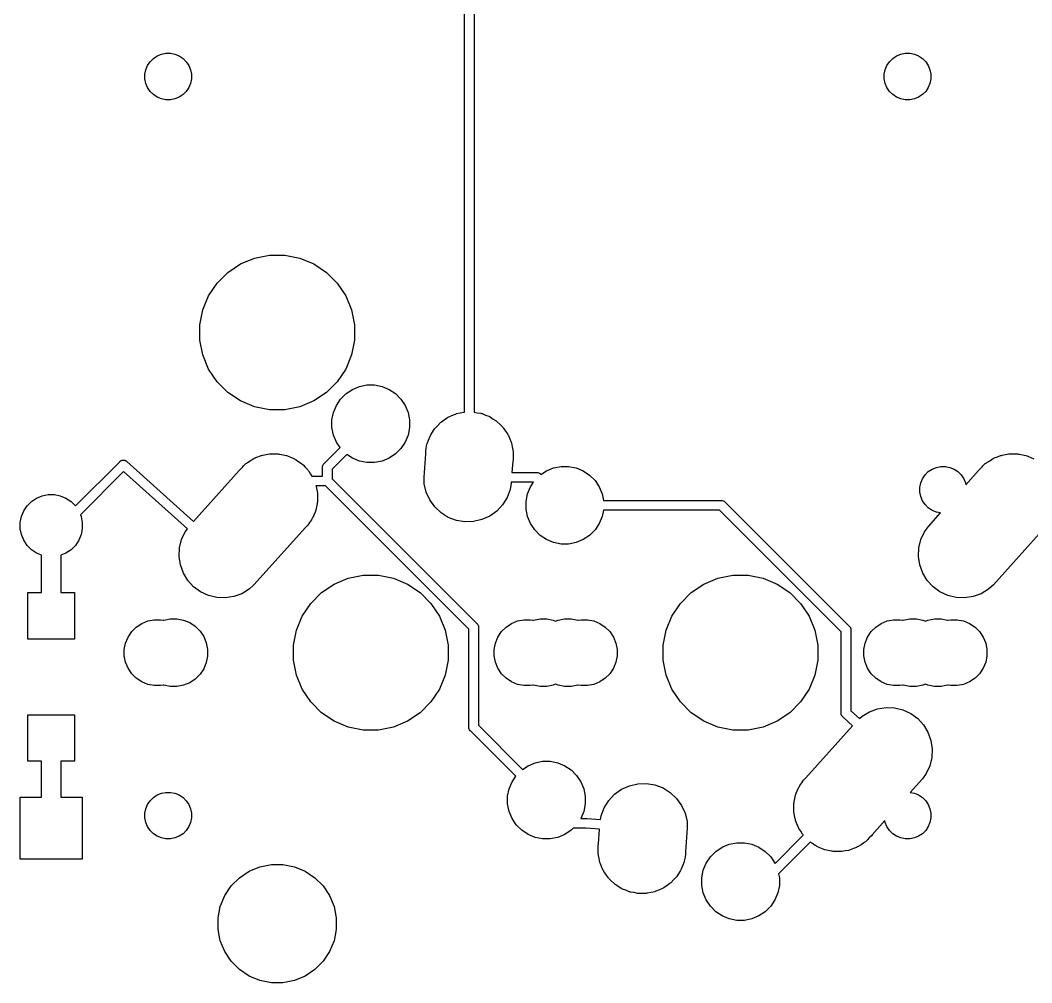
# Model space of a CAD drawing. Extents: x 53 to 306, y -113 to -54.
# Drawn here: x 148.13 to 174.19, y -113.28 to -88.47 of the extents above; entities that cross this region are included whole.
import ezdxf

# ---------------------------------------------------------------- set-up
doc = ezdxf.new("R2010")
doc.units = 0
doc.layers.add('BLACK', color=7, linetype='CONTINUOUS')

msp = doc.modelspace()

# ---------------------------------------------------------------- linework, layer by layer
at = {"layer": 'BLACK', "linetype": 'CONTINUOUS'}
for p, q in [((159.827, -82.8654), (159.827, -98.5728)), ((159.577, -98.5728), (159.577, -82.9111)), ((151.658, -89.3933), (151.767, -89.3481)), ((151.767, -89.3481), (151.883, -89.325)), ((151.883, -89.325), (152.001, -89.325)), ((152.001, -89.325), (152.117, -89.3481)), ((152.117, -89.3481), (152.226, -89.3933)), ((170.708, -89.3933), (170.817, -89.3481)), ((170.817, -89.3481), (170.933, -89.325)), ((170.933, -89.325), (171.051, -89.325)), ((171.051, -89.325), (171.167, -89.3481)), ((171.167, -89.3481), (171.276, -89.3933)), ((151.365, -89.75), (151.41, -89.6408)), ((151.41, -89.6408), (151.476, -89.5425)), ((151.476, -89.5425), (151.56, -89.459)), ((151.56, -89.459), (151.658, -89.3933)), ((152.226, -89.3933), (152.324, -89.459)), ((152.324, -89.459), (152.408, -89.5425)), ((152.408, -89.5425), (152.474, -89.6408)), ((152.474, -89.6408), (152.519, -89.75)), ((170.415, -89.75), (170.46, -89.6408)), ((170.46, -89.6408), (170.526, -89.5425)), ((170.526, -89.5425), (170.61, -89.459)), ((170.61, -89.459), (170.708, -89.3933)), ((171.276, -89.3933), (171.374, -89.459)), ((171.374, -89.459), (171.458, -89.5425)), ((171.458, -89.5425), (171.524, -89.6408)), ((171.524, -89.6408), (171.569, -89.75)), ((151.342, -89.8659), (151.365, -89.75)), ((151.342, -89.9841), (151.342, -89.8659)), ((152.519, -89.75), (152.542, -89.8659)), ((152.542, -89.8659), (152.542, -89.9841)), ((170.392, -89.8659), (170.415, -89.75)), ((170.392, -89.9841), (170.392, -89.8659)), ((171.569, -89.75), (171.592, -89.8659)), ((171.592, -89.8659), (171.592, -89.9841)), ((151.365, -90.1), (151.342, -89.9841)), ((151.41, -90.2092), (151.365, -90.1)), ((152.519, -90.1), (152.474, -90.2092)), ((152.542, -89.9841), (152.519, -90.1)), ((170.415, -90.1), (170.392, -89.9841)), ((170.46, -90.2092), (170.415, -90.1)), ((171.569, -90.1), (171.524, -90.2092)), ((171.592, -89.9841), (171.569, -90.1)), ((151.476, -90.3075), (151.41, -90.2092)), ((151.56, -90.391), (151.476, -90.3075)), ((151.658, -90.4567), (151.56, -90.391)), ((152.324, -90.391), (152.226, -90.4567)), ((152.408, -90.3075), (152.324, -90.391)), ((152.474, -90.2092), (152.408, -90.3075)), ((170.526, -90.3075), (170.46, -90.2092)), ((170.61, -90.391), (170.526, -90.3075)), ((170.708, -90.4567), (170.61, -90.391)), ((171.374, -90.391), (171.276, -90.4567)), ((171.458, -90.3075), (171.374, -90.391)), ((171.524, -90.2092), (171.458, -90.3075)), ((151.767, -90.5019), (151.658, -90.4567)), ((151.883, -90.525), (151.767, -90.5019)), ((152.001, -90.525), (151.883, -90.525)), ((152.117, -90.5019), (152.001, -90.525)), ((152.226, -90.4567), (152.117, -90.5019)), ((170.817, -90.5019), (170.708, -90.4567)), ((170.933, -90.525), (170.817, -90.5019)), ((171.051, -90.525), (170.933, -90.525)), ((171.167, -90.5019), (171.051, -90.525)), ((171.276, -90.4567), (171.167, -90.5019)), ((153.806, -94.753), (154.168, -94.6027)), ((154.168, -94.6027), (154.554, -94.5261)), ((154.554, -94.5261), (154.946, -94.5261)), ((154.946, -94.5261), (155.332, -94.6027)), ((155.332, -94.6027), (155.694, -94.753)), ((153.479, -94.9712), (153.806, -94.753)), ((155.694, -94.753), (156.021, -94.9712)), ((153.201, -95.249), (153.479, -94.9712)), ((156.021, -94.9712), (156.299, -95.249)), ((152.983, -95.5755), (153.201, -95.249)), ((156.299, -95.249), (156.517, -95.5755)), ((152.833, -95.9384), (152.983, -95.5755)), ((156.517, -95.5755), (156.667, -95.9384)), ((152.756, -96.3236), (152.833, -95.9384)), ((156.667, -95.9384), (156.744, -96.3236)), ((152.756, -96.7164), (152.756, -96.3236)), ((156.744, -96.3236), (156.744, -96.7164)), ((152.833, -97.1016), (152.756, -96.7164)), ((156.744, -96.7164), (156.667, -97.1016)), ((152.983, -97.4645), (152.833, -97.1016)), ((156.667, -97.1016), (156.517, -97.4645)), ((153.201, -97.791), (152.983, -97.4645)), ((156.517, -97.4645), (156.299, -97.791)), ((153.479, -98.0688), (153.201, -97.791)), ((156.299, -97.791), (156.021, -98.0688)), ((156.525, -98.0982), (156.688, -97.9888)), ((156.688, -97.9888), (156.87, -97.9134)), ((156.87, -97.9134), (157.064, -97.875)), ((157.064, -97.875), (157.26, -97.875)), ((157.26, -97.875), (157.454, -97.9134)), ((157.454, -97.9134), (157.636, -97.9888)), ((157.636, -97.9888), (157.799, -98.0982)), ((153.806, -98.287), (153.479, -98.0688)), ((156.021, -98.0688), (155.694, -98.287)), ((156.276, -98.4013), (156.385, -98.2375)), ((156.385, -98.2375), (156.525, -98.0982)), ((157.799, -98.0982), (157.939, -98.2375)), ((157.939, -98.2375), (158.048, -98.4013)), ((154.168, -98.4373), (153.806, -98.287)), ((154.554, -98.5139), (154.168, -98.4373)), ((155.332, -98.4373), (154.946, -98.5139)), ((155.694, -98.287), (155.332, -98.4373)), ((156.2, -98.5833), (156.276, -98.4013)), ((158.048, -98.4013), (158.124, -98.5833)), ((154.946, -98.5139), (154.554, -98.5139)), ((156.162, -98.7765), (156.2, -98.5833)), ((158.124, -98.5833), (158.162, -98.7765)), ((159.055, -98.7744), (159.139, -98.7145)), ((159.139, -98.7145), (159.156, -98.7068)), ((159.156, -98.7068), (159.169, -98.698)), ((159.169, -98.698), (159.249, -98.6649)), ((159.249, -98.6649), (159.341, -98.6236)), ((159.341, -98.6236), (159.359, -98.6195)), ((159.359, -98.6195), (159.374, -98.6132)), ((159.374, -98.6132), (159.462, -98.5958)), ((159.462, -98.5958), (159.557, -98.5738)), ((159.557, -98.5738), (159.575, -98.5733)), ((159.575, -98.5733), (159.577, -98.5728)), ((159.827, -98.5728), (159.906, -98.5886)), ((159.906, -98.5886), (159.997, -98.6038)), ((159.997, -98.6038), (160.013, -98.6097)), ((160.013, -98.6097), (160.03, -98.6132)), ((160.03, -98.6132), (160.121, -98.6509)), ((160.121, -98.6509), (160.204, -98.6824)), ((160.204, -98.6824), (160.218, -98.691)), ((160.218, -98.691), (160.235, -98.698)), ((160.235, -98.698), (160.319, -98.7542)), ((160.319, -98.7542), (160.392, -98.7999)), ((156.162, -98.9735), (156.162, -98.7765)), ((156.2, -99.1667), (156.162, -98.9735)), ((158.162, -98.9735), (158.124, -99.1667)), ((158.162, -98.7765), (158.162, -98.9735)), ((158.75, -99.0952), (158.807, -99.0045)), ((158.807, -99.0045), (158.82, -98.9903)), ((158.82, -98.9903), (158.828, -98.9779)), ((158.828, -98.9779), (158.886, -98.9198)), ((158.886, -98.9198), (158.958, -98.8431)), ((158.958, -98.8431), (158.974, -98.832)), ((158.974, -98.832), (158.985, -98.8212)), ((158.985, -98.8212), (159.055, -98.7744)), ((160.392, -98.7999), (160.403, -98.8107)), ((160.403, -98.8107), (160.419, -98.8212)), ((160.419, -98.8212), (160.492, -98.8944)), ((160.492, -98.8944), (160.553, -98.9518)), ((160.553, -98.9518), (160.562, -98.9643)), ((160.562, -98.9643), (160.576, -98.9779)), ((160.576, -98.9779), (160.635, -99.0657)), ((156.276, -99.3487), (156.2, -99.1667)), ((158.124, -99.1667), (158.048, -99.3487)), ((158.62, -99.3668), (158.651, -99.2936)), ((158.651, -99.2936), (158.689, -99.1923)), ((158.689, -99.1923), (158.699, -99.1756)), ((158.699, -99.1756), (158.705, -99.1621)), ((158.705, -99.1621), (158.75, -99.0952)), ((160.635, -99.0657), (160.682, -99.1323)), ((160.682, -99.1323), (160.688, -99.1459)), ((160.688, -99.1459), (160.699, -99.1621)), ((160.699, -99.1621), (160.74, -99.2613)), ((160.74, -99.2613), (160.773, -99.3344)), ((155.958, -99.9018), (156.37, -99.49)), ((156.37, -99.49), (156.276, -99.3487)), ((157.939, -99.5125), (157.799, -99.6518)), ((158.048, -99.3487), (157.939, -99.5125)), ((158.577, -99.5842), (158.592, -99.507)), ((158.592, -99.507), (158.61, -99.3995)), ((158.61, -99.3995), (158.617, -99.381)), ((158.617, -99.381), (158.62, -99.3668)), ((160.773, -99.3344), (160.776, -99.3486)), ((160.776, -99.3486), (160.784, -99.3668)), ((160.784, -99.3668), (160.805, -99.4732)), ((160.805, -99.4732), (160.823, -99.5503)), ((160.823, -99.5503), (160.823, -99.5647)), ((150.749, -99.8161), (150.757, -99.813)), ((150.757, -99.813), (150.76, -99.8125)), ((150.76, -99.8125), (150.764, -99.8115)), ((150.764, -99.8115), (150.773, -99.8106)), ((150.773, -99.8106), (150.781, -99.8093)), ((150.781, -99.8093), (150.785, -99.8094)), ((150.785, -99.8094), (150.788, -99.8091)), ((150.788, -99.8091), (150.797, -99.81)), ((150.797, -99.81), (150.806, -99.8104)), ((150.806, -99.8104), (150.809, -99.8112)), ((150.809, -99.8112), (150.813, -99.8115)), ((150.813, -99.8115), (150.821, -99.8141)), ((150.821, -99.8141), (150.83, -99.8162)), ((154.058, -99.8257), (154.129, -99.778)), ((154.129, -99.778), (154.152, -99.7685)), ((154.152, -99.7685), (154.174, -99.7555)), ((154.174, -99.7555), (154.255, -99.7261)), ((154.255, -99.7261), (154.334, -99.6932)), ((154.334, -99.6932), (154.358, -99.6884)), ((154.358, -99.6884), (154.382, -99.6798)), ((154.382, -99.6798), (154.467, -99.6667)), ((154.467, -99.6667), (154.551, -99.65)), ((154.551, -99.65), (154.576, -99.65)), ((154.576, -99.65), (154.601, -99.6462)), ((154.601, -99.6462), (154.687, -99.65)), ((154.687, -99.65), (154.773, -99.65)), ((154.773, -99.65), (154.797, -99.6549)), ((154.797, -99.6549), (154.822, -99.656)), ((154.822, -99.656), (154.906, -99.6765)), ((154.906, -99.6765), (154.99, -99.6932)), ((154.99, -99.6932), (155.013, -99.7028)), ((155.013, -99.7028), (155.037, -99.7087)), ((155.037, -99.7087), (155.115, -99.7451)), ((155.115, -99.7451), (155.195, -99.778)), ((155.195, -99.778), (155.216, -99.7919)), ((155.216, -99.7919), (155.238, -99.8025)), ((155.238, -99.8025), (155.308, -99.8534)), ((156.547, -99.6668), (156.167, -100.046)), ((156.688, -99.7612), (156.547, -99.6668)), ((156.87, -99.8366), (156.688, -99.7612)), ((157.636, -99.7612), (157.454, -99.8366)), ((157.799, -99.6518), (157.636, -99.7612)), ((158.536, -100.254), (158.577, -99.65)), ((158.577, -99.65), (158.577, -99.5842)), ((160.827, -99.8058), (160.819, -99.8471)), ((160.823, -99.5647), (160.827, -99.5842)), ((160.827, -99.5842), (160.827, -99.6933)), ((160.827, -99.6933), (160.828, -99.7163)), ((160.828, -99.7163), (160.827, -99.7265)), ((160.827, -99.7265), (160.827, -99.8058)), ((173.108, -99.8257), (173.179, -99.778)), ((173.179, -99.778), (173.202, -99.7685)), ((173.202, -99.7685), (173.224, -99.7555)), ((173.224, -99.7555), (173.305, -99.7261)), ((173.305, -99.7261), (173.384, -99.6932)), ((173.384, -99.6932), (173.408, -99.6884)), ((173.408, -99.6884), (173.432, -99.6798)), ((173.432, -99.6798), (173.517, -99.6667)), ((173.517, -99.6667), (173.601, -99.65)), ((173.601, -99.65), (173.626, -99.65)), ((173.626, -99.65), (173.651, -99.6462)), ((173.651, -99.6462), (173.737, -99.65)), ((173.737, -99.65), (173.823, -99.65)), ((173.823, -99.65), (173.847, -99.6549)), ((173.847, -99.6549), (173.872, -99.656)), ((173.872, -99.656), (173.956, -99.6765)), ((173.956, -99.6765), (174.04, -99.6932)), ((174.04, -99.6932), (174.063, -99.7028)), ((174.063, -99.7028), (174.087, -99.7087)), ((174.087, -99.7087), (174.165, -99.7451)), ((174.165, -99.7451), (174.245, -99.778)), ((149.553, -100.993), (150.693, -99.853)), ((150.693, -99.853), (150.695, -99.8508)), ((150.695, -99.8508), (150.702, -99.8444)), ((150.702, -99.8444), (150.704, -99.842)), ((150.704, -99.842), (150.706, -99.8402)), ((150.706, -99.8402), (150.713, -99.8342)), ((150.713, -99.8342), (150.716, -99.8324)), ((150.716, -99.8324), (150.718, -99.8303)), ((150.718, -99.8303), (150.726, -99.8261)), ((150.726, -99.8261), (150.734, -99.8214)), ((150.734, -99.8214), (150.737, -99.8203)), ((150.737, -99.8203), (150.74, -99.8187)), ((150.74, -99.8187), (150.749, -99.8161)), ((150.83, -99.8162), (150.833, -99.8177)), ((150.833, -99.8177), (150.836, -99.8187)), ((150.836, -99.8187), (150.844, -99.8229)), ((150.844, -99.8229), (150.852, -99.8266)), ((150.852, -99.8266), (150.855, -99.8287)), ((150.855, -99.8287), (150.858, -99.8303)), ((150.858, -99.8303), (150.865, -99.8359)), ((150.865, -99.8359), (150.867, -99.8376)), ((150.867, -99.8376), (150.87, -99.8398)), ((150.87, -99.8398), (150.877, -99.8459)), ((150.877, -99.8459), (150.879, -99.848)), ((150.879, -99.848), (152.598, -101.391)), ((153.771, -100.083), (153.788, -100.058)), ((153.788, -100.058), (153.845, -100.001)), ((153.845, -100.001), (153.862, -99.9825)), ((153.862, -99.9825), (153.884, -99.9618)), ((153.884, -99.9618), (153.945, -99.9012)), ((153.945, -99.9012), (153.966, -99.8873)), ((153.966, -99.8873), (153.984, -99.8704)), ((153.984, -99.8704), (154.058, -99.8257)), ((155.308, -99.8534), (155.379, -99.9012)), ((155.379, -99.9012), (155.397, -99.9188)), ((155.397, -99.9188), (155.417, -99.9336)), ((155.417, -99.9336), (155.475, -99.997)), ((155.475, -99.997), (155.536, -100.058)), ((155.536, -100.058), (155.55, -100.079)), ((155.917, -99.9945), (155.919, -99.97)), ((155.918, -100.001), (155.917, -99.9945)), ((155.917, -100.222), (155.918, -100.001)), ((155.919, -99.97), (155.926, -99.9464)), ((155.926, -99.9464), (155.938, -99.9247)), ((155.938, -99.9247), (155.95, -99.9104)), ((155.95, -99.9104), (155.954, -99.9057)), ((155.95, -99.9104), (155.95, -99.9104)), ((155.954, -99.9057), (155.958, -99.9018)), ((156.167, -100.046), (156.167, -100.295)), ((157.064, -99.875), (156.87, -99.8366)), ((157.26, -99.875), (157.064, -99.875)), ((157.454, -99.8366), (157.26, -99.875)), ((160.819, -99.8471), (160.799, -100.13)), ((161.688, -100.089), (161.87, -100.013)), ((161.87, -100.013), (162.064, -99.975)), ((162.064, -99.975), (162.26, -99.975)), ((162.26, -99.975), (162.454, -100.013)), ((162.454, -100.013), (162.636, -100.089)), ((171.526, -100.109), (171.624, -100.043)), ((171.624, -100.043), (171.733, -99.9981)), ((171.733, -99.9981), (171.849, -99.975)), ((171.849, -99.975), (171.967, -99.975)), ((171.967, -99.975), (172.083, -99.9981)), ((172.083, -99.9981), (172.192, -100.043)), ((172.192, -100.043), (172.29, -100.109)), ((172.821, -100.083), (172.838, -100.058)), ((172.838, -100.058), (172.895, -100.001)), ((172.895, -100.001), (172.912, -99.9825)), ((172.912, -99.9825), (172.934, -99.9618)), ((172.934, -99.9618), (172.995, -99.9012)), ((172.995, -99.9012), (173.016, -99.8873)), ((173.016, -99.8873), (173.034, -99.8704)), ((173.034, -99.8704), (173.108, -99.8257)), ((150.793, -100.107), (149.68, -101.22)), ((152.436, -101.581), (150.793, -100.107)), ((152.598, -101.391), (153.771, -100.083)), ((155.55, -100.079), (155.567, -100.097)), ((155.567, -100.097), (155.611, -100.171)), ((155.611, -100.171), (155.646, -100.222)), ((155.646, -100.222), (155.917, -100.222)), ((156.167, -100.295), (159.895, -104.023)), ((158.541, -100.42), (158.536, -100.254)), ((160.799, -100.13), (161.436, -100.13)), ((161.436, -100.13), (161.442, -100.129)), ((161.442, -100.129), (161.448, -100.13)), ((161.448, -100.13), (161.448, -100.13)), ((161.448, -100.13), (161.467, -100.132)), ((161.467, -100.132), (161.49, -100.139)), ((161.49, -100.139), (161.512, -100.151)), ((161.512, -100.151), (161.531, -100.166)), ((161.531, -100.166), (161.535, -100.171)), ((161.535, -100.171), (161.547, -100.183)), ((161.547, -100.183), (161.688, -100.089)), ((162.636, -100.089), (162.799, -100.198)), ((162.799, -100.198), (162.939, -100.338)), ((171.331, -100.4), (171.376, -100.291)), ((171.376, -100.291), (171.442, -100.193)), ((171.442, -100.193), (171.526, -100.109)), ((172.29, -100.109), (172.374, -100.193)), ((172.374, -100.193), (172.44, -100.291)), ((172.44, -100.291), (172.485, -100.4)), ((172.494, -100.447), (172.821, -100.083)), ((155.991, -100.472), (155.749, -100.472)), ((155.749, -100.472), (155.757, -100.495)), ((155.757, -100.495), (155.77, -100.58)), ((155.77, -100.58), (155.787, -100.664)), ((159.686, -104.167), (155.991, -100.472)), ((158.591, -100.636), (158.541, -100.42)), ((160.753, -100.57), (160.675, -100.778)), ((160.781, -100.407), (160.753, -100.57)), ((160.782, -100.38), (160.781, -100.407)), ((161.357, -100.38), (160.782, -100.38)), ((161.2, -100.683), (161.276, -100.501)), ((161.276, -100.501), (161.357, -100.38)), ((162.939, -100.338), (163.048, -100.501)), ((163.048, -100.501), (163.124, -100.683)), ((171.308, -100.516), (171.331, -100.4)), ((171.308, -100.634), (171.308, -100.516)), ((172.485, -100.4), (172.494, -100.447)), ((148.42, -100.879), (148.551, -100.791)), ((148.551, -100.791), (148.697, -100.731)), ((148.697, -100.731), (148.851, -100.7)), ((148.851, -100.7), (149.009, -100.7)), ((149.009, -100.7), (149.163, -100.731)), ((149.163, -100.731), (149.309, -100.791)), ((149.309, -100.791), (149.44, -100.879)), ((155.787, -100.664), (155.787, -100.689)), ((155.787, -100.689), (155.791, -100.714)), ((155.791, -100.714), (155.787, -100.8)), ((155.787, -100.8), (155.787, -100.886)), ((158.682, -100.838), (158.591, -100.636)), ((158.81, -101.018), (158.682, -100.838)), ((160.675, -100.778), (160.557, -100.966)), ((161.162, -100.877), (161.2, -100.683)), ((163.124, -100.683), (163.157, -100.85)), ((163.157, -100.85), (166.189, -100.85)), ((166.189, -100.85), (166.195, -100.849)), ((166.195, -100.849), (166.201, -100.85)), ((166.201, -100.85), (166.201, -100.85)), ((166.201, -100.85), (166.219, -100.852)), ((166.219, -100.852), (166.243, -100.859)), ((171.331, -100.75), (171.308, -100.634)), ((171.376, -100.859), (171.331, -100.75)), ((148.221, -101.121), (148.309, -100.99)), ((148.309, -100.99), (148.42, -100.879)), ((149.44, -100.879), (149.551, -100.99)), ((149.551, -100.99), (149.553, -100.993)), ((155.744, -101.103), (155.734, -101.126)), ((155.761, -101.019), (155.744, -101.103)), ((155.781, -100.935), (155.761, -101.019)), ((155.782, -100.91), (155.781, -100.935)), ((155.787, -100.886), (155.782, -100.91)), ((158.971, -101.17), (158.81, -101.018)), ((160.557, -100.966), (160.405, -101.127)), ((161.162, -101.073), (161.162, -100.877)), ((161.2, -101.267), (161.162, -101.073)), ((163.157, -101.1), (163.124, -101.267)), ((166.143, -101.1), (163.157, -101.1)), ((169.279, -104.236), (166.143, -101.1)), ((166.243, -100.859), (166.264, -100.871)), ((166.264, -100.871), (166.284, -100.886)), ((166.284, -100.886), (166.287, -100.891)), ((166.287, -100.891), (169.488, -104.092)), ((171.442, -100.957), (171.376, -100.859)), ((171.526, -101.041), (171.442, -100.957)), ((171.624, -101.107), (171.526, -101.041)), ((171.733, -101.152), (171.624, -101.107)), ((148.13, -101.421), (148.161, -101.267)), ((148.161, -101.267), (148.221, -101.121)), ((149.68, -101.22), (149.699, -101.267)), ((149.699, -101.267), (149.73, -101.421)), ((155.635, -101.351), (155.584, -101.42)), ((155.645, -101.329), (155.635, -101.351)), ((155.659, -101.308), (155.645, -101.329)), ((155.692, -101.228), (155.659, -101.308)), ((155.728, -101.15), (155.692, -101.228)), ((155.734, -101.126), (155.728, -101.15)), ((159.159, -101.288), (158.971, -101.17)), ((159.367, -101.366), (159.159, -101.288)), ((159.585, -101.403), (159.367, -101.366)), ((160.023, -101.346), (159.807, -101.396)), ((160.225, -101.255), (160.023, -101.346)), ((160.405, -101.127), (160.225, -101.255)), ((161.276, -101.449), (161.2, -101.267)), ((163.124, -101.267), (163.048, -101.449)), ((171.528, -101.525), (171.843, -101.174)), ((171.843, -101.174), (171.733, -101.152)), ((148.13, -101.579), (148.13, -101.421)), ((148.161, -101.733), (148.13, -101.579)), ((149.73, -101.579), (149.699, -101.733)), ((149.73, -101.421), (149.73, -101.579)), ((152.379, -101.659), (152.436, -101.581)), ((155.479, -101.549), (154.152, -103.027)), ((155.536, -101.492), (155.479, -101.549)), ((155.584, -101.42), (155.536, -101.492)), ((159.807, -101.396), (159.585, -101.403)), ((161.385, -101.612), (161.276, -101.449)), ((161.525, -101.752), (161.385, -101.612)), ((162.939, -101.612), (162.799, -101.752)), ((163.048, -101.449), (162.939, -101.612)), ((171.429, -101.659), (171.528, -101.525)), ((174.529, -101.549), (173.202, -103.027)), ((148.221, -101.879), (148.161, -101.733)), ((148.309, -102.01), (148.221, -101.879)), ((149.639, -101.879), (149.551, -102.01)), ((149.699, -101.733), (149.639, -101.879)), ((152.233, -102.075), (152.286, -101.86)), ((152.286, -101.86), (152.379, -101.659)), ((161.688, -101.861), (161.525, -101.752)), ((161.87, -101.937), (161.688, -101.861)), ((162.636, -101.861), (162.454, -101.937)), ((162.799, -101.752), (162.636, -101.861)), ((171.283, -102.075), (171.336, -101.86)), ((171.336, -101.86), (171.429, -101.659)), ((148.42, -102.121), (148.309, -102.01)), ((148.551, -102.209), (148.42, -102.121)), ((149.44, -102.121), (149.309, -102.209)), ((149.551, -102.01), (149.44, -102.121)), ((152.223, -102.296), (152.233, -102.075)), ((162.064, -101.975), (161.87, -101.937)), ((162.26, -101.975), (162.064, -101.975)), ((162.454, -101.937), (162.26, -101.975)), ((171.273, -102.296), (171.283, -102.075)), ((148.68, -102.262), (148.551, -102.209)), ((148.68, -103.225), (148.68, -102.262)), ((149.309, -102.209), (149.18, -102.262)), ((149.18, -102.262), (149.18, -103.225)), ((152.257, -102.515), (152.223, -102.296)), ((171.307, -102.515), (171.273, -102.296)), ((152.333, -102.723), (152.257, -102.515)), ((171.383, -102.723), (171.307, -102.515)), ((152.447, -102.913), (152.333, -102.723)), ((152.597, -103.076), (152.447, -102.913)), ((156.218, -103.008), (156.58, -102.858)), ((156.58, -102.858), (156.966, -102.781)), ((156.966, -102.781), (157.358, -102.781)), ((157.358, -102.781), (157.744, -102.858)), ((157.744, -102.858), (158.106, -103.008)), ((165.744, -103.008), (166.106, -102.858)), ((166.106, -102.858), (166.492, -102.781)), ((166.492, -102.781), (166.884, -102.781)), ((166.884, -102.781), (167.27, -102.858)), ((167.27, -102.858), (167.632, -103.008)), ((171.497, -102.913), (171.383, -102.723)), ((171.647, -103.076), (171.497, -102.913)), ((152.776, -103.208), (152.597, -103.076)), ((154.03, -103.14), (153.84, -103.254)), ((154.152, -103.027), (154.03, -103.14)), ((155.891, -103.226), (156.218, -103.008)), ((158.106, -103.008), (158.433, -103.226)), ((165.417, -103.226), (165.744, -103.008)), ((167.632, -103.008), (167.959, -103.226)), ((171.826, -103.208), (171.647, -103.076)), ((173.08, -103.14), (172.89, -103.254)), ((173.202, -103.027), (173.08, -103.14)), ((148.33, -104.425), (148.33, -103.225)), ((148.33, -103.225), (148.68, -103.225)), ((149.18, -103.225), (149.53, -103.225)), ((149.53, -103.225), (149.53, -104.425)), ((152.977, -103.301), (152.776, -103.208)), ((153.192, -103.354), (152.977, -103.301)), ((153.413, -103.364), (153.192, -103.354)), ((153.632, -103.33), (153.413, -103.364)), ((153.84, -103.254), (153.632, -103.33)), ((155.613, -103.504), (155.891, -103.226)), ((158.433, -103.226), (158.711, -103.504)), ((165.139, -103.504), (165.417, -103.226)), ((167.959, -103.226), (168.237, -103.504)), ((172.027, -103.301), (171.826, -103.208)), ((172.242, -103.354), (172.027, -103.301)), ((172.463, -103.364), (172.242, -103.354)), ((172.682, -103.33), (172.463, -103.364)), ((172.89, -103.254), (172.682, -103.33)), ((155.395, -103.831), (155.613, -103.504)), ((158.711, -103.504), (158.929, -103.831)), ((164.921, -103.831), (165.139, -103.504)), ((168.237, -103.504), (168.455, -103.831)), ((151.259, -104.022), (151.414, -103.958)), ((151.414, -103.958), (151.578, -103.925)), ((151.578, -103.925), (151.746, -103.925)), ((151.746, -103.925), (151.815, -103.939)), ((151.815, -103.939), (151.827, -103.934)), ((151.827, -103.934), (151.996, -103.9)), ((151.996, -103.9), (152.168, -103.9)), ((152.168, -103.9), (152.337, -103.934)), ((152.337, -103.934), (152.496, -104)), ((155.245, -104.193), (155.395, -103.831)), ((158.929, -103.831), (159.079, -104.193)), ((160.785, -104.022), (160.94, -103.958)), ((160.94, -103.958), (161.104, -103.925)), ((161.104, -103.925), (161.272, -103.925)), ((161.272, -103.925), (161.341, -103.939)), ((161.341, -103.939), (161.353, -103.934)), ((161.353, -103.934), (161.522, -103.9)), ((161.522, -103.9), (161.694, -103.9)), ((161.694, -103.9), (161.863, -103.934)), ((161.863, -103.934), (161.925, -103.959)), ((161.925, -103.959), (161.987, -103.934)), ((161.987, -103.934), (162.156, -103.9)), ((162.156, -103.9), (162.328, -103.9)), ((162.328, -103.9), (162.497, -103.934)), ((162.497, -103.934), (162.509, -103.939)), ((162.509, -103.939), (162.578, -103.925)), ((162.578, -103.925), (162.746, -103.925)), ((162.746, -103.925), (162.91, -103.958)), ((162.91, -103.958), (163.065, -104.022)), ((164.771, -104.193), (164.921, -103.831)), ((168.455, -103.831), (168.605, -104.193)), ((170.309, -104.022), (170.464, -103.958)), ((170.464, -103.958), (170.628, -103.925)), ((170.628, -103.925), (170.796, -103.925)), ((170.796, -103.925), (170.865, -103.939)), ((170.865, -103.939), (170.877, -103.934)), ((170.877, -103.934), (171.046, -103.9)), ((171.046, -103.9), (171.218, -103.9)), ((171.218, -103.9), (171.387, -103.934)), ((171.387, -103.934), (171.45, -103.96)), ((171.45, -103.96), (171.513, -103.934)), ((171.513, -103.934), (171.682, -103.9)), ((171.682, -103.9), (171.854, -103.9)), ((171.854, -103.9), (172.023, -103.934)), ((172.023, -103.934), (172.035, -103.939)), ((172.035, -103.939), (172.104, -103.925)), ((172.104, -103.925), (172.272, -103.925)), ((172.272, -103.925), (172.436, -103.958)), ((172.436, -103.958), (172.591, -104.022)), ((150.909, -104.372), (151.002, -104.233)), ((151.002, -104.233), (151.12, -104.115)), ((151.12, -104.115), (151.259, -104.022)), ((152.496, -104), (152.64, -104.095)), ((152.64, -104.095), (152.762, -104.217)), ((152.762, -104.217), (152.857, -104.361)), ((155.168, -104.579), (155.245, -104.193)), ((159.079, -104.193), (159.156, -104.579)), ((159.686, -106.692), (159.686, -104.167)), ((159.895, -104.023), (159.9, -104.027)), ((159.9, -104.027), (159.904, -104.032)), ((159.904, -104.032), (159.904, -104.032)), ((159.904, -104.032), (159.913, -104.043)), ((159.913, -104.043), (159.916, -104.046)), ((159.916, -104.046), (159.927, -104.068)), ((159.927, -104.068), (159.934, -104.091)), ((159.934, -104.091), (159.936, -104.11)), ((159.936, -104.11), (159.936, -104.11)), ((159.936, -104.11), (159.937, -104.116)), ((159.937, -104.116), (159.936, -104.122)), ((159.936, -104.122), (159.936, -106.646)), ((160.435, -104.372), (160.528, -104.233)), ((160.528, -104.233), (160.646, -104.115)), ((160.646, -104.115), (160.785, -104.022)), ((163.065, -104.022), (163.204, -104.115)), ((163.204, -104.115), (163.322, -104.233)), ((163.322, -104.233), (163.415, -104.372)), ((164.694, -104.579), (164.771, -104.193)), ((168.605, -104.193), (168.682, -104.579)), ((169.279, -106.331), (169.279, -104.236)), ((169.488, -104.092), (169.493, -104.096)), ((169.493, -104.096), (169.497, -104.1)), ((169.497, -104.1), (169.509, -104.115)), ((169.509, -104.115), (169.517, -104.13)), ((169.517, -104.13), (169.52, -104.136)), ((169.52, -104.136), (169.527, -104.16)), ((169.527, -104.16), (169.529, -104.178)), ((169.529, -104.178), (169.529, -104.178)), ((169.529, -104.178), (169.53, -104.184)), ((169.53, -104.184), (169.529, -104.191)), ((169.529, -104.191), (169.529, -106.278)), ((169.959, -104.372), (170.052, -104.233)), ((170.052, -104.233), (170.17, -104.115)), ((170.17, -104.115), (170.309, -104.022)), ((172.591, -104.022), (172.73, -104.115)), ((172.73, -104.115), (172.848, -104.233)), ((172.848, -104.233), (172.941, -104.372)), ((149.53, -104.425), (148.33, -104.425)), ((150.845, -104.527), (150.909, -104.372)), ((152.857, -104.361), (152.923, -104.52)), ((160.371, -104.527), (160.435, -104.372)), ((163.415, -104.372), (163.479, -104.527)), ((169.895, -104.527), (169.959, -104.372)), ((172.941, -104.372), (173.005, -104.527)), ((150.812, -104.691), (150.845, -104.527)), ((150.812, -104.859), (150.812, -104.691)), ((152.923, -104.52), (152.957, -104.689)), ((152.957, -104.689), (152.957, -104.861)), ((155.168, -104.971), (155.168, -104.579)), ((159.156, -104.579), (159.156, -104.971)), ((160.338, -104.691), (160.371, -104.527)), ((160.338, -104.859), (160.338, -104.691)), ((163.479, -104.527), (163.512, -104.691)), ((163.512, -104.691), (163.512, -104.859)), ((164.694, -104.971), (164.694, -104.579)), ((168.682, -104.579), (168.682, -104.971)), ((169.862, -104.691), (169.895, -104.527)), ((169.862, -104.859), (169.862, -104.691)), ((173.005, -104.527), (173.038, -104.691)), ((173.038, -104.691), (173.038, -104.859)), ((150.845, -105.023), (150.812, -104.859)), ((150.909, -105.178), (150.845, -105.023)), ((152.957, -104.861), (152.923, -105.03)), ((155.245, -105.357), (155.168, -104.971)), ((159.156, -104.971), (159.079, -105.357)), ((160.371, -105.023), (160.338, -104.859)), ((160.435, -105.178), (160.371, -105.023)), ((163.479, -105.023), (163.415, -105.178)), ((163.512, -104.859), (163.479, -105.023)), ((164.771, -105.357), (164.694, -104.971)), ((168.682, -104.971), (168.605, -105.357)), ((169.895, -105.023), (169.862, -104.859)), ((169.959, -105.178), (169.895, -105.023)), ((173.005, -105.023), (172.941, -105.178)), ((173.038, -104.859), (173.005, -105.023)), ((151.002, -105.317), (150.909, -105.178)), ((152.857, -105.189), (152.762, -105.333)), ((152.923, -105.03), (152.857, -105.189)), ((160.528, -105.317), (160.435, -105.178)), ((163.415, -105.178), (163.322, -105.317)), ((170.052, -105.317), (169.959, -105.178)), ((172.941, -105.178), (172.848, -105.317)), ((151.12, -105.435), (151.002, -105.317)), ((151.259, -105.528), (151.12, -105.435)), ((151.414, -105.592), (151.259, -105.528)), ((152.64, -105.455), (152.496, -105.55)), ((152.762, -105.333), (152.64, -105.455)), ((155.395, -105.719), (155.245, -105.357)), ((159.079, -105.357), (158.929, -105.719)), ((160.646, -105.435), (160.528, -105.317)), ((160.785, -105.528), (160.646, -105.435)), ((160.94, -105.592), (160.785, -105.528)), ((163.065, -105.528), (162.91, -105.592)), ((163.204, -105.435), (163.065, -105.528)), ((163.322, -105.317), (163.204, -105.435)), ((164.921, -105.719), (164.771, -105.357)), ((168.605, -105.357), (168.455, -105.719)), ((170.17, -105.435), (170.052, -105.317)), ((170.309, -105.528), (170.17, -105.435)), ((170.464, -105.592), (170.309, -105.528)), ((172.591, -105.528), (172.436, -105.592)), ((172.73, -105.435), (172.591, -105.528)), ((172.848, -105.317), (172.73, -105.435)), ((151.578, -105.625), (151.414, -105.592)), ((151.746, -105.625), (151.578, -105.625)), ((151.815, -105.611), (151.746, -105.625)), ((151.827, -105.616), (151.815, -105.611)), ((151.996, -105.65), (151.827, -105.616)), ((152.168, -105.65), (151.996, -105.65)), ((152.337, -105.616), (152.168, -105.65)), ((152.496, -105.55), (152.337, -105.616)), ((155.613, -106.046), (155.395, -105.719)), ((158.929, -105.719), (158.711, -106.046)), ((161.104, -105.625), (160.94, -105.592)), ((161.272, -105.625), (161.104, -105.625)), ((161.341, -105.611), (161.272, -105.625)), ((161.353, -105.616), (161.341, -105.611)), ((161.522, -105.65), (161.353, -105.616)), ((161.694, -105.65), (161.522, -105.65)), ((161.863, -105.616), (161.694, -105.65)), ((161.925, -105.591), (161.863, -105.616)), ((161.987, -105.616), (161.925, -105.591)), ((162.156, -105.65), (161.987, -105.616)), ((162.328, -105.65), (162.156, -105.65)), ((162.497, -105.616), (162.328, -105.65)), ((162.509, -105.611), (162.497, -105.616)), ((162.578, -105.625), (162.509, -105.611)), ((162.746, -105.625), (162.578, -105.625)), ((162.91, -105.592), (162.746, -105.625)), ((165.139, -106.046), (164.921, -105.719)), ((168.455, -105.719), (168.237, -106.046)), ((170.628, -105.625), (170.464, -105.592)), ((170.796, -105.625), (170.628, -105.625)), ((170.865, -105.611), (170.796, -105.625)), ((170.877, -105.616), (170.865, -105.611)), ((171.046, -105.65), (170.877, -105.616)), ((171.218, -105.65), (171.046, -105.65)), ((171.387, -105.616), (171.218, -105.65)), ((171.45, -105.59), (171.387, -105.616)), ((171.513, -105.616), (171.45, -105.59)), ((171.682, -105.65), (171.513, -105.616)), ((171.854, -105.65), (171.682, -105.65)), ((172.023, -105.616), (171.854, -105.65)), ((172.035, -105.611), (172.023, -105.616)), ((172.104, -105.625), (172.035, -105.611)), ((172.272, -105.625), (172.104, -105.625)), ((172.436, -105.592), (172.272, -105.625)), ((155.891, -106.324), (155.613, -106.046)), ((158.711, -106.046), (158.433, -106.324)), ((165.417, -106.324), (165.139, -106.046)), ((168.237, -106.046), (167.959, -106.324)), ((156.218, -106.542), (155.891, -106.324)), ((158.433, -106.324), (158.106, -106.542)), ((165.744, -106.542), (165.417, -106.324)), ((167.959, -106.324), (167.632, -106.542)), ((169.529, -106.278), (169.749, -106.475)), ((169.82, -106.41), (170.01, -106.296)), ((170.01, -106.296), (170.218, -106.22)), ((170.218, -106.22), (170.437, -106.186)), ((170.437, -106.186), (170.658, -106.196)), ((170.658, -106.196), (170.873, -106.249)), ((170.873, -106.249), (171.074, -106.342)), ((148.33, -107.575), (148.33, -106.375)), ((148.33, -106.375), (149.53, -106.375)), ((149.53, -106.375), (149.53, -107.575)), ((156.58, -106.692), (156.218, -106.542)), ((158.106, -106.542), (157.744, -106.692)), ((166.106, -106.692), (165.744, -106.542)), ((167.632, -106.542), (167.27, -106.692)), ((169.279, -106.34), (169.279, -106.331)), ((169.28, -106.349), (169.279, -106.34)), ((169.281, -106.358), (169.28, -106.349)), ((169.282, -106.361), (169.281, -106.358)), ((169.282, -106.365), (169.282, -106.361)), ((169.285, -106.373), (169.282, -106.365)), ((169.288, -106.382), (169.285, -106.373)), ((169.29, -106.385), (169.288, -106.382)), ((169.291, -106.388), (169.29, -106.385)), ((169.295, -106.395), (169.291, -106.388)), ((169.3, -106.403), (169.295, -106.395)), ((169.302, -106.406), (169.3, -106.403)), ((169.304, -106.409), (169.302, -106.406)), ((169.31, -106.415), (169.304, -106.409)), ((169.315, -106.422), (169.31, -106.415)), ((169.323, -106.428), (169.315, -106.422)), ((169.577, -106.657), (169.323, -106.428)), ((169.749, -106.475), (169.82, -106.41)), ((171.074, -106.342), (171.253, -106.474)), ((171.253, -106.474), (171.403, -106.637)), ((156.966, -106.769), (156.58, -106.692)), ((157.358, -106.769), (156.966, -106.769)), ((157.744, -106.692), (157.358, -106.769)), ((159.685, -106.698), (159.686, -106.692)), ((159.686, -106.704), (159.685, -106.698)), ((159.688, -106.723), (159.686, -106.704)), ((159.686, -106.704), (159.686, -106.704)), ((159.695, -106.746), (159.688, -106.723)), ((159.707, -106.768), (159.695, -106.746)), ((159.722, -106.787), (159.707, -106.768)), ((159.727, -106.791), (159.722, -106.787)), ((160.896, -107.96), (159.727, -106.791)), ((159.936, -106.646), (161.073, -107.783)), ((166.492, -106.769), (166.106, -106.692)), ((166.884, -106.769), (166.492, -106.769)), ((167.27, -106.692), (166.884, -106.769)), ((168.371, -108.001), (169.577, -106.657)), ((171.403, -106.637), (171.517, -106.827)), ((171.517, -106.827), (171.593, -107.035)), ((171.593, -107.035), (171.627, -107.254)), ((171.627, -107.254), (171.617, -107.475)), ((148.68, -107.575), (148.33, -107.575)), ((148.68, -108.5), (148.68, -107.575)), ((149.53, -107.575), (149.18, -107.575)), ((149.18, -107.575), (149.18, -108.5)), ((161.214, -107.689), (161.396, -107.613)), ((161.396, -107.613), (161.59, -107.575)), ((161.59, -107.575), (161.786, -107.575)), ((161.786, -107.575), (161.98, -107.613)), ((161.98, -107.613), (162.162, -107.689)), ((171.617, -107.475), (171.564, -107.69)), ((161.073, -107.783), (161.214, -107.689)), ((162.162, -107.689), (162.325, -107.798)), ((162.325, -107.798), (162.465, -107.938)), ((171.471, -107.891), (171.372, -108.025)), ((171.564, -107.69), (171.471, -107.891)), ((160.726, -108.283), (160.802, -108.101)), ((160.802, -108.101), (160.896, -107.96)), ((162.465, -107.938), (162.574, -108.101)), ((162.574, -108.101), (162.65, -108.283)), ((163.827, -108.204), (164.043, -108.154)), ((164.043, -108.154), (164.265, -108.147)), ((164.265, -108.147), (164.483, -108.184)), ((168.215, -108.199), (168.266, -108.13)), ((168.266, -108.13), (168.314, -108.058)), ((168.314, -108.058), (168.371, -108.001)), ((171.372, -108.025), (171.057, -108.376)), ((151.658, -108.443), (151.767, -108.398)), ((151.767, -108.398), (151.883, -108.375)), ((151.883, -108.375), (152.001, -108.375)), ((152.001, -108.375), (152.117, -108.398)), ((152.117, -108.398), (152.226, -108.443)), ((160.688, -108.477), (160.726, -108.283)), ((162.65, -108.283), (162.688, -108.477)), ((163.445, -108.423), (163.625, -108.295)), ((163.625, -108.295), (163.827, -108.204)), ((164.483, -108.184), (164.691, -108.262)), ((164.691, -108.262), (164.879, -108.38)), ((164.879, -108.38), (165.04, -108.532)), ((168.116, -108.424), (168.122, -108.4)), ((168.122, -108.4), (168.158, -108.322)), ((168.158, -108.322), (168.191, -108.242)), ((168.191, -108.242), (168.205, -108.221)), ((168.205, -108.221), (168.215, -108.199)), ((171.057, -108.376), (171.167, -108.398)), ((171.167, -108.398), (171.276, -108.443)), ((148.13, -110.1), (148.13, -108.5)), ((148.13, -108.5), (148.68, -108.5)), ((149.18, -108.5), (149.73, -108.5)), ((149.73, -108.5), (149.73, -110.1)), ((151.41, -108.691), (151.476, -108.593)), ((151.476, -108.593), (151.56, -108.509)), ((151.56, -108.509), (151.658, -108.443)), ((152.226, -108.443), (152.324, -108.509)), ((152.324, -108.509), (152.408, -108.593)), ((152.408, -108.593), (152.474, -108.691)), ((160.688, -108.673), (160.688, -108.477)), ((160.726, -108.867), (160.688, -108.673)), ((162.688, -108.673), (162.65, -108.867)), ((162.688, -108.477), (162.688, -108.673)), ((163.175, -108.772), (163.293, -108.584)), ((163.293, -108.584), (163.445, -108.423)), ((165.04, -108.532), (165.168, -108.712)), ((168.063, -108.664), (168.068, -108.64)), ((168.063, -108.75), (168.063, -108.664)), ((168.068, -108.64), (168.069, -108.615)), ((168.069, -108.615), (168.089, -108.531)), ((168.089, -108.531), (168.106, -108.447)), ((168.106, -108.447), (168.116, -108.424)), ((171.276, -108.443), (171.374, -108.509)), ((171.374, -108.509), (171.458, -108.593)), ((171.458, -108.593), (171.524, -108.691)), ((151.342, -108.916), (151.365, -108.8)), ((151.342, -109.034), (151.342, -108.916)), ((151.365, -108.8), (151.41, -108.691)), ((152.474, -108.691), (152.519, -108.8)), ((152.519, -108.8), (152.542, -108.916)), ((152.542, -108.916), (152.542, -109.034)), ((160.802, -109.049), (160.726, -108.867)), ((162.65, -108.867), (162.574, -109.049)), ((163.097, -108.98), (163.175, -108.772)), ((165.168, -108.712), (165.259, -108.914)), ((165.259, -108.914), (165.309, -109.13)), ((168.059, -108.836), (168.063, -108.75)), ((168.063, -108.861), (168.059, -108.836)), ((168.063, -108.886), (168.063, -108.861)), ((168.08, -108.97), (168.063, -108.886)), ((171.524, -108.691), (171.569, -108.8)), ((171.569, -108.8), (171.592, -108.916)), ((171.592, -108.916), (171.592, -109.034)), ((151.365, -109.15), (151.342, -109.034)), ((151.41, -109.259), (151.365, -109.15)), ((152.519, -109.15), (152.474, -109.259)), ((152.542, -109.034), (152.519, -109.15)), ((160.911, -109.212), (160.802, -109.049)), ((162.574, -109.049), (162.574, -109.05)), ((162.574, -109.05), (162.713, -109.05)), ((162.713, -109.05), (162.717, -109.049)), ((162.717, -109.049), (162.719, -109.05)), ((162.719, -109.05), (162.721, -109.05)), ((162.721, -109.05), (162.725, -109.05)), ((162.725, -109.05), (163.081, -109.074)), ((163.081, -109.074), (163.097, -108.98)), ((165.309, -109.13), (165.314, -109.296)), ((168.093, -109.055), (168.08, -108.97)), ((168.101, -109.079), (168.093, -109.055)), ((168.106, -109.103), (168.101, -109.079)), ((168.139, -109.183), (168.106, -109.103)), ((168.169, -109.263), (168.139, -109.183)), ((170.406, -109.103), (170.079, -109.467)), ((170.415, -109.15), (170.406, -109.103)), ((170.46, -109.259), (170.415, -109.15)), ((171.569, -109.15), (171.524, -109.259)), ((171.592, -109.034), (171.569, -109.15)), ((151.476, -109.357), (151.41, -109.259)), ((151.56, -109.441), (151.476, -109.357)), ((151.658, -109.507), (151.56, -109.441)), ((152.324, -109.441), (152.226, -109.507)), ((152.408, -109.357), (152.324, -109.441)), ((152.474, -109.259), (152.408, -109.357)), ((161.051, -109.352), (160.911, -109.212)), ((161.214, -109.461), (161.051, -109.352)), ((162.325, -109.352), (162.162, -109.461)), ((162.378, -109.3), (162.325, -109.352)), ((162.71, -109.3), (162.378, -109.3)), ((163.057, -109.323), (162.71, -109.3)), ((163.031, -109.703), (163.057, -109.323)), ((165.314, -109.296), (165.273, -109.9)), ((168.181, -109.285), (168.169, -109.263)), ((168.191, -109.308), (168.181, -109.285)), ((168.239, -109.379), (168.191, -109.308)), ((168.283, -109.453), (168.239, -109.379)), ((168.3, -109.471), (168.283, -109.453)), ((170.526, -109.357), (170.46, -109.259)), ((170.61, -109.441), (170.526, -109.357)), ((170.708, -109.507), (170.61, -109.441)), ((171.374, -109.441), (171.276, -109.507)), ((171.458, -109.357), (171.374, -109.441)), ((171.524, -109.259), (171.458, -109.357)), ((151.767, -109.552), (151.658, -109.507)), ((151.883, -109.575), (151.767, -109.552)), ((152.001, -109.575), (151.883, -109.575)), ((152.117, -109.552), (152.001, -109.575)), ((152.226, -109.507), (152.117, -109.552)), ((161.396, -109.537), (161.214, -109.461)), ((161.59, -109.575), (161.396, -109.537)), ((161.786, -109.575), (161.59, -109.575)), ((161.98, -109.537), (161.786, -109.575)), ((162.162, -109.461), (161.98, -109.537)), ((163.023, -109.744), (163.031, -109.703)), ((166.214, -109.789), (166.396, -109.713)), ((166.396, -109.713), (166.59, -109.675)), ((166.59, -109.675), (166.786, -109.675)), ((166.786, -109.675), (166.98, -109.713)), ((166.98, -109.713), (167.162, -109.789)), ((167.577, -110.209), (168.306, -109.48)), ((168.483, -109.657), (167.667, -110.472)), ((168.306, -109.48), (168.3, -109.471)), ((168.542, -109.697), (168.483, -109.657)), ((168.612, -109.748), (168.542, -109.697)), ((169.866, -109.68), (169.792, -109.724)), ((169.884, -109.663), (169.866, -109.68)), ((169.905, -109.649), (169.884, -109.663)), ((169.966, -109.588), (169.905, -109.649)), ((169.988, -109.567), (169.966, -109.588)), ((170.005, -109.549), (169.988, -109.567)), ((170.062, -109.492), (170.005, -109.549)), ((170.079, -109.467), (170.062, -109.492)), ((170.817, -109.552), (170.708, -109.507)), ((170.933, -109.575), (170.817, -109.552)), ((171.051, -109.575), (170.933, -109.575)), ((171.167, -109.552), (171.051, -109.575)), ((171.276, -109.507), (171.167, -109.552)), ((163.022, -109.834), (163.023, -109.823)), ((163.023, -109.857), (163.022, -109.834)), ((163.023, -109.823), (163.023, -109.744)), ((163.023, -109.966), (163.023, -109.857)), ((163.027, -109.985), (163.023, -109.966)), ((165.273, -109.966), (165.258, -110.043)), ((165.273, -109.9), (165.273, -109.966)), ((165.911, -110.038), (166.051, -109.898)), ((166.051, -109.898), (166.214, -109.789)), ((167.162, -109.789), (167.325, -109.898)), ((167.325, -109.898), (167.465, -110.038)), ((168.634, -109.758), (168.612, -109.748)), ((168.655, -109.772), (168.634, -109.758)), ((168.735, -109.805), (168.655, -109.772)), ((168.813, -109.841), (168.735, -109.805)), ((168.837, -109.847), (168.813, -109.841)), ((168.86, -109.857), (168.837, -109.847)), ((168.944, -109.874), (168.86, -109.857)), ((169.028, -109.894), (168.944, -109.874)), ((169.053, -109.895), (169.028, -109.894)), ((169.077, -109.9), (169.053, -109.895)), ((169.163, -109.9), (169.077, -109.9)), ((169.249, -109.904), (169.163, -109.9)), ((169.274, -109.9), (169.249, -109.904)), ((169.299, -109.9), (169.274, -109.9)), ((169.383, -109.883), (169.299, -109.9)), ((169.468, -109.87), (169.383, -109.883)), ((169.492, -109.862), (169.468, -109.87)), ((169.516, -109.857), (169.492, -109.862)), ((169.595, -109.824), (169.516, -109.857)), ((169.676, -109.794), (169.595, -109.824)), ((169.698, -109.781), (169.676, -109.794)), ((169.721, -109.772), (169.698, -109.781)), ((169.792, -109.724), (169.721, -109.772)), ((149.73, -110.1), (148.13, -110.1)), ((154.305, -110.295), (154.6, -110.236)), ((154.6, -110.236), (154.9, -110.236)), ((154.9, -110.236), (155.195, -110.295)), ((163.027, -110), (163.027, -109.985)), ((163.045, -110.077), (163.027, -110)), ((163.066, -110.183), (163.045, -110.077)), ((163.074, -110.201), (163.066, -110.183)), ((163.077, -110.216), (163.074, -110.201)), ((163.11, -110.289), (163.077, -110.216)), ((165.23, -110.183), (165.199, -110.256)), ((165.233, -110.169), (165.23, -110.183)), ((165.24, -110.15), (165.233, -110.169)), ((165.258, -110.043), (165.24, -110.15)), ((165.726, -110.383), (165.802, -110.201)), ((165.802, -110.201), (165.911, -110.038)), ((167.465, -110.038), (167.574, -110.201)), ((167.574, -110.201), (167.577, -110.209)), ((153.779, -110.576), (154.028, -110.409)), ((154.028, -110.409), (154.305, -110.295)), ((155.195, -110.295), (155.472, -110.409)), ((155.472, -110.409), (155.721, -110.576)), ((163.151, -110.388), (163.11, -110.289)), ((163.162, -110.404), (163.151, -110.388)), ((163.168, -110.418), (163.162, -110.404)), ((163.215, -110.484), (163.168, -110.418)), ((163.274, -110.572), (163.215, -110.484)), ((165.1, -110.455), (165.043, -110.546)), ((165.145, -110.388), (165.1, -110.455)), ((165.151, -110.374), (165.145, -110.388)), ((165.161, -110.358), (165.151, -110.374)), ((165.199, -110.256), (165.161, -110.358)), ((165.688, -110.577), (165.726, -110.383)), ((167.667, -110.472), (167.688, -110.577)), ((153.566, -110.789), (153.779, -110.576)), ((155.721, -110.576), (155.934, -110.789)), ((163.288, -110.586), (163.274, -110.572)), ((163.297, -110.598), (163.288, -110.586)), ((163.358, -110.656), (163.297, -110.598)), ((163.431, -110.729), (163.358, -110.656)), ((163.447, -110.739), (163.431, -110.729)), ((163.458, -110.75), (163.447, -110.739)), ((163.531, -110.796), (163.458, -110.75)), ((164.865, -110.729), (164.795, -110.776)), ((164.876, -110.718), (164.865, -110.729)), ((164.892, -110.707), (164.876, -110.718)), ((164.964, -110.63), (164.892, -110.707)), ((165.022, -110.572), (164.964, -110.63)), ((165.03, -110.56), (165.022, -110.572)), ((165.043, -110.546), (165.03, -110.56)), ((165.688, -110.773), (165.688, -110.577)), ((167.688, -110.577), (167.688, -110.773)), ((153.399, -111.038), (153.566, -110.789)), ((155.934, -110.789), (156.101, -111.038)), ((163.615, -110.852), (163.531, -110.796)), ((163.632, -110.859), (163.615, -110.852)), ((163.646, -110.868), (163.632, -110.859)), ((163.729, -110.899), (163.646, -110.868)), ((163.82, -110.937), (163.729, -110.899)), ((163.837, -110.94), (163.82, -110.937)), ((163.853, -110.946), (163.837, -110.94)), ((163.944, -110.961), (163.853, -110.946)), ((164.037, -110.98), (163.944, -110.961)), ((164.055, -110.98), (164.037, -110.98)), ((164.072, -110.983), (164.055, -110.98)), ((164.166, -110.98), (164.072, -110.983)), ((164.259, -110.98), (164.166, -110.98)), ((164.275, -110.977), (164.259, -110.98)), ((164.293, -110.976), (164.275, -110.977)), ((164.388, -110.954), (164.293, -110.976)), ((164.476, -110.937), (164.388, -110.954)), ((164.491, -110.931), (164.476, -110.937)), ((164.509, -110.926), (164.491, -110.931)), ((164.601, -110.885), (164.509, -110.926)), ((164.681, -110.852), (164.601, -110.885)), ((164.694, -110.843), (164.681, -110.852)), ((164.711, -110.835), (164.694, -110.843)), ((164.795, -110.776), (164.711, -110.835)), ((165.726, -110.967), (165.688, -110.773)), ((165.802, -111.149), (165.726, -110.967)), ((167.65, -110.967), (167.574, -111.149)), ((167.688, -110.773), (167.65, -110.967)), ((153.285, -111.315), (153.399, -111.038)), ((156.101, -111.038), (156.215, -111.315)), ((165.911, -111.312), (165.802, -111.149)), ((167.574, -111.149), (167.465, -111.312)), ((153.226, -111.61), (153.285, -111.315)), ((156.215, -111.315), (156.274, -111.61)), ((166.051, -111.452), (165.911, -111.312)), ((166.214, -111.561), (166.051, -111.452)), ((167.325, -111.452), (167.162, -111.561)), ((167.465, -111.312), (167.325, -111.452)), ((153.226, -111.91), (153.226, -111.61)), ((156.274, -111.61), (156.274, -111.91)), ((166.396, -111.637), (166.214, -111.561)), ((166.59, -111.675), (166.396, -111.637)), ((166.786, -111.675), (166.59, -111.675)), ((166.98, -111.637), (166.786, -111.675)), ((167.162, -111.561), (166.98, -111.637)), ((153.285, -112.205), (153.226, -111.91)), ((156.274, -111.91), (156.215, -112.205)), ((153.399, -112.482), (153.285, -112.205)), ((156.215, -112.205), (156.101, -112.482)), ((153.566, -112.731), (153.399, -112.482)), ((156.101, -112.482), (155.934, -112.731)), ((153.779, -112.944), (153.566, -112.731)), ((155.934, -112.731), (155.721, -112.944)), ((154.028, -113.111), (153.779, -112.944)), ((155.721, -112.944), (155.472, -113.111)), ((154.305, -113.225), (154.028, -113.111)), ((154.6, -113.284), (154.305, -113.225)), ((154.9, -113.284), (154.6, -113.284)), ((155.195, -113.225), (154.9, -113.284)), ((155.472, -113.111), (155.195, -113.225))]:
    msp.add_line(p, q, dxfattribs=at)

doc.saveas('drawing.dxf')
